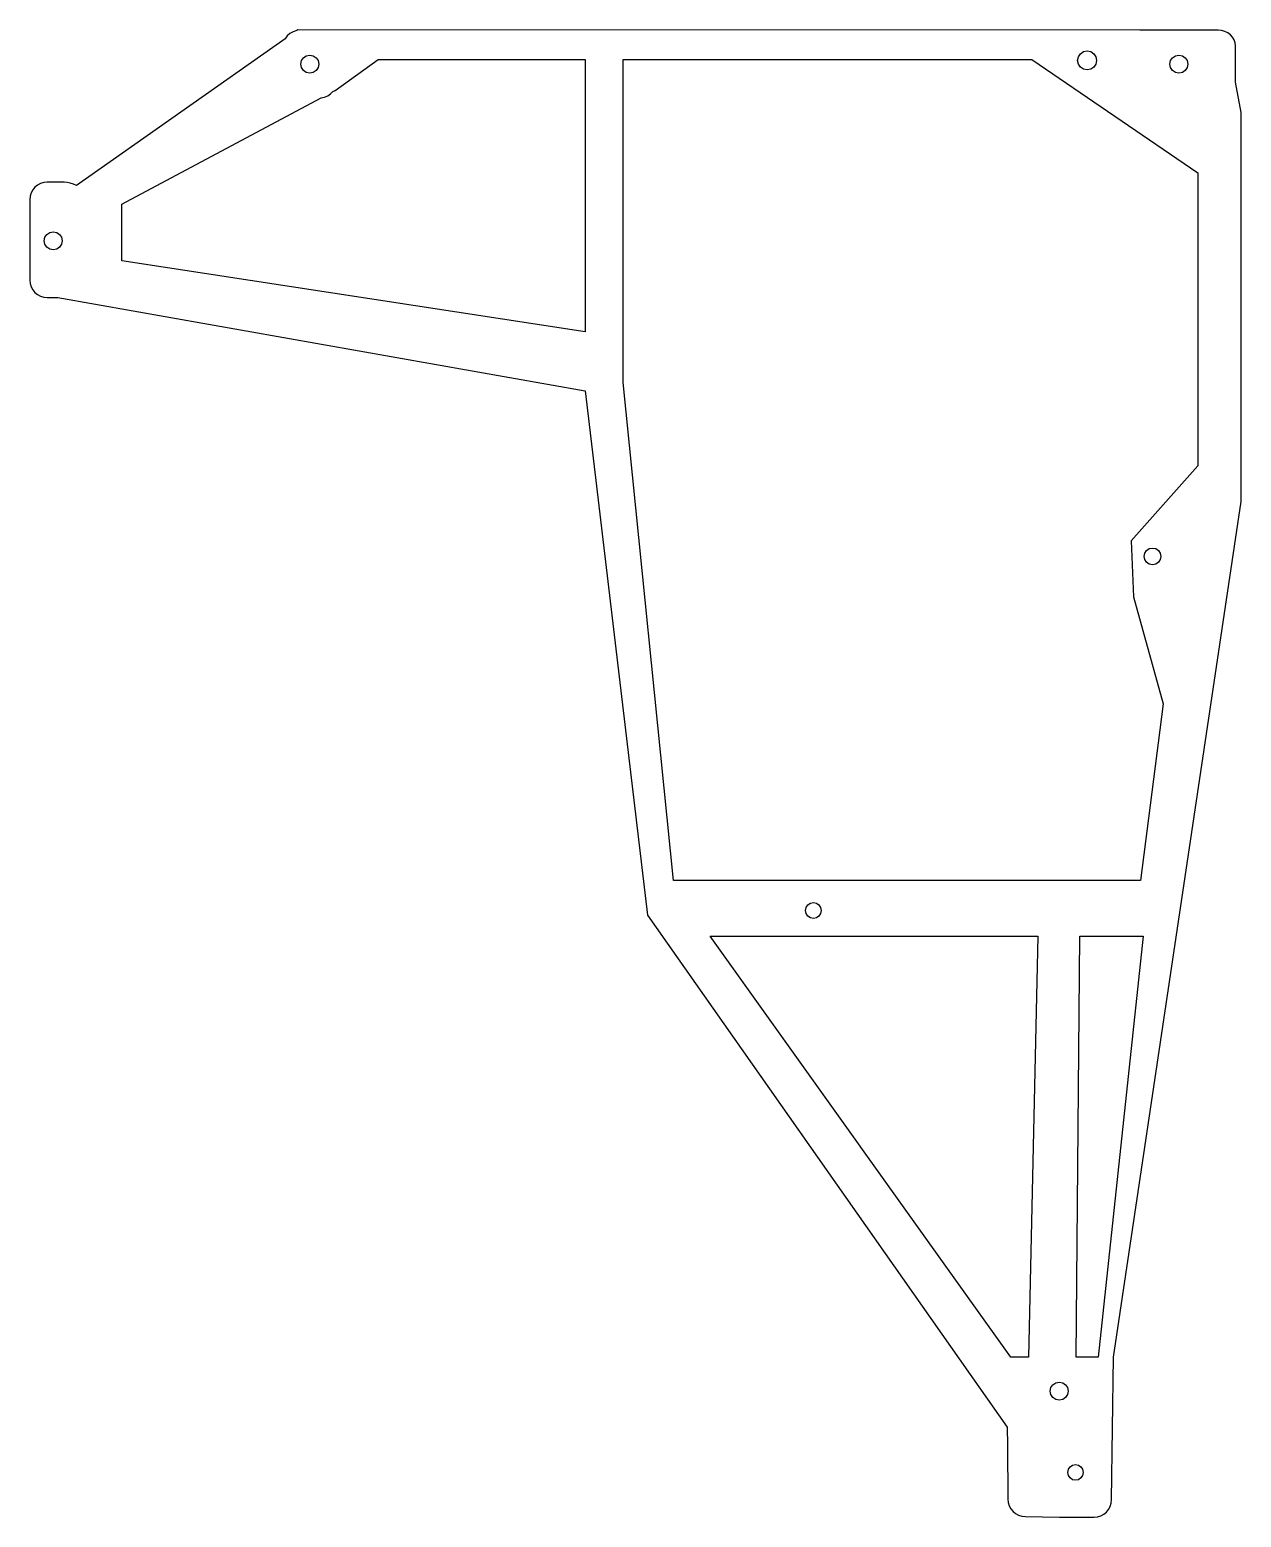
# Model space of a CAD drawing. Extents: x 5 to 123, y 1 to 145.
import ezdxf

# ---------------------------------------------------------------- set-up
doc = ezdxf.new("R2010")
doc.units = 0
doc.layers.add('Layer_1', color=7, linetype='CONTINUOUS')

msp = doc.modelspace()

# ---------------------------------------------------------------- linework, layer by layer
at = {"layer": 'Layer_1', "color": 7}
for points in [[(31.093503, 144.897753), (30.976093, 144.81507), (30.627753, 144.703274), (30.319695, 144.529793), (30.061059, 144.302718), (29.860985, 144.03014), (9.603273, 129.771302), (9.292837, 129.926613), (8.967721, 130.013838), (8.695926, 130.084309), (8.408238, 130.109198), (6.758451, 130.109198), (6.414397, 130.07473), (6.094309, 129.97582), (5.804938, 129.819207), (5.553038, 129.61163), (5.345361, 129.359831), (5.188659, 129.070548), (5.089687, 128.750522), (5.055195, 128.406492), (5.055195, 120.610104), (5.089687, 120.266051), (5.188659, 119.945963), (5.345361, 119.656593), (5.553038, 119.404693), (5.804938, 119.197016), (6.094309, 119.040315), (6.414397, 118.941342), (6.758451, 118.90685), (7.791979, 118.90685), (58.984126, 109.865819), (65.040645, 58.991403), (99.969506, 9.314238), (99.998996, 7.511667), (100.028485, 2.319021), (100.062953, 1.974996), (100.161863, 1.654972), (100.318476, 1.36569), (100.526052, 1.11389), (100.777851, 0.906313), (101.067133, 0.749698), (101.387159, 0.650787), (101.731188, 0.616318), (105.056594, 0.574101), (108.391523, 0.557898), (108.735552, 0.592367), (109.055578, 0.691278), (109.344861, 0.847893), (109.59666, 1.05547), (109.804237, 1.30727), (109.96085, 1.596552), (110.059761, 1.916576), (110.094228, 2.260601), (110.297076, 16.104651), (122.689496, 99.116017), (122.689496, 136.879774), (122.136628, 139.80838), (122.136628, 143.327892), (122.10216, 143.637119), (122.003249, 143.924796), (121.846634, 144.184856), (121.639057, 144.411235), (121.387258, 144.597866), (121.097976, 144.738684), (120.777951, 144.827623), (120.433925, 144.858617), (112.824949, 144.858617), (31.093503, 144.897753)], [(38.892647, 142.006629), (58.984126, 142.006629), (58.984126, 115.575307), (14.012444, 122.458882), (14.012444, 127.973789), (33.356793, 138.294744), (33.687738, 138.368306), (33.989057, 138.496568), (34.253986, 138.673296), (34.475759, 138.892262), (34.698452, 139.010772), (38.892647, 142.006629)], [(32.243339, 142.440986), (32.583092, 142.37232), (32.860494, 142.185177), (33.04746, 141.907658), (33.11591, 141.567861), (33.047301, 141.228242), (32.860298, 140.950901), (32.582958, 140.763897), (32.243339, 140.695286), (31.903718, 140.763895), (31.626377, 140.950899), (31.439373, 141.22824), (31.370764, 141.567861), (31.439214, 141.907658), (31.626182, 142.185178), (31.903584, 142.372321), (32.243339, 142.440986), (32.243339, 142.440986)], [(62.681127, 142.006629), (102.33918, 142.006629), (118.48207, 131.002717), (118.48207, 102.58647), (111.990409, 95.310428), (112.220265, 89.872138), (115.092647, 79.493856), (112.909285, 62.351611), (67.568521, 62.351611), (62.681127, 110.654607), (62.681127, 142.006629)], [(107.715733, 142.843373), (108.072758, 142.771293), (108.364308, 142.574725), (108.560876, 142.283175), (108.632955, 141.92615), (108.560876, 141.569126), (108.364308, 141.277576), (108.072758, 141.081008), (107.715733, 141.008928), (107.358708, 141.081008), (107.067158, 141.277576), (106.87059, 141.569126), (106.798511, 141.92615), (106.87059, 142.283175), (107.067158, 142.574725), (107.358708, 142.771293), (107.715733, 142.843373), (107.715733, 142.843373)], [(116.629437, 142.440986), (116.96919, 142.37232), (117.246592, 142.185177), (117.433559, 141.907658), (117.502009, 141.567861), (117.4334, 141.228242), (117.246396, 140.950901), (116.969056, 140.763897), (116.629437, 140.695286), (116.28964, 140.763738), (116.012119, 140.950705), (115.824977, 141.228107), (115.756312, 141.567861), (115.824818, 141.907791), (116.011925, 142.185373), (116.289506, 142.37248), (116.629437, 142.440986), (116.629437, 142.440986)], [(7.332266, 125.29819), (7.671886, 125.229581), (7.949226, 125.042577), (8.13623, 124.765237), (8.20484, 124.425618), (8.136389, 124.085821), (7.949421, 123.808301), (7.672019, 123.621158), (7.332266, 123.552493), (6.992512, 123.621158), (6.71511, 123.808301), (6.528143, 124.085821), (6.459692, 124.425618), (6.528301, 124.765237), (6.715305, 125.042577), (6.992646, 125.229581), (7.332266, 125.29819), (7.332266, 125.29819)], [(114.066836, 94.60873), (114.383102, 94.544893), (114.641368, 94.37077), (114.81549, 94.112504), (114.879326, 93.796238), (114.815331, 93.480149), (114.641173, 93.222063), (114.382969, 93.04808), (114.066836, 92.984299), (113.750703, 93.048079), (113.492498, 93.222062), (113.318339, 93.480148), (113.254344, 93.796238), (113.31818, 94.112506), (113.492303, 94.370772), (113.750569, 94.544894), (114.066836, 94.60873), (114.066836, 94.60873)], [(81.146055, 60.202424), (81.438613, 60.141666), (81.677469, 59.976136), (81.838445, 59.730687), (81.897361, 59.430171), (81.838291, 59.129833), (81.67728, 58.884563), (81.438483, 58.719172), (81.146055, 58.658471), (80.85345, 58.719009), (80.614474, 58.884363), (80.453324, 59.129696), (80.394198, 59.430171), (80.453168, 59.730824), (80.614283, 59.976336), (80.85332, 60.141829), (81.146055, 60.202424), (81.146055, 60.202424)], [(71.121103, 56.951356), (102.947171, 56.951356), (102.028295, 16.104651), (100.304645, 16.104651), (71.121103, 56.951356)], [(107.002247, 56.951356), (113.173315, 56.951356), (108.80714, 16.104651), (106.657735, 16.104651), (107.002247, 56.951356)], [(105.015329, 13.673245), (105.355126, 13.604794), (105.632645, 13.417826), (105.819788, 13.140424), (105.888454, 12.80067), (105.819789, 12.460916), (105.632647, 12.183513), (105.355126, 11.996546), (105.015329, 11.928095), (104.67571, 11.996708), (104.39837, 12.183715), (104.211366, 12.461055), (104.142757, 12.80067), (104.211368, 13.140285), (104.398371, 13.417625), (104.67571, 13.604632), (105.015329, 13.673245), (105.015329, 13.673245)], [(106.592356, 5.687231), (106.884957, 5.62669), (107.123932, 5.461333), (107.285083, 5.215997), (107.344216, 4.915522), (107.285249, 4.614868), (107.124135, 4.369359), (106.885096, 4.20387), (106.592356, 4.143278), (106.299793, 4.204033), (106.060934, 4.36956), (105.899959, 4.615007), (105.841049, 4.915522), (105.900126, 5.215858), (106.061138, 5.461132), (106.299933, 5.626528), (106.592356, 5.687231), (106.592356, 5.687231)]]:
    msp.add_lwpolyline(points, dxfattribs=at)

doc.saveas('drawing.dxf')
